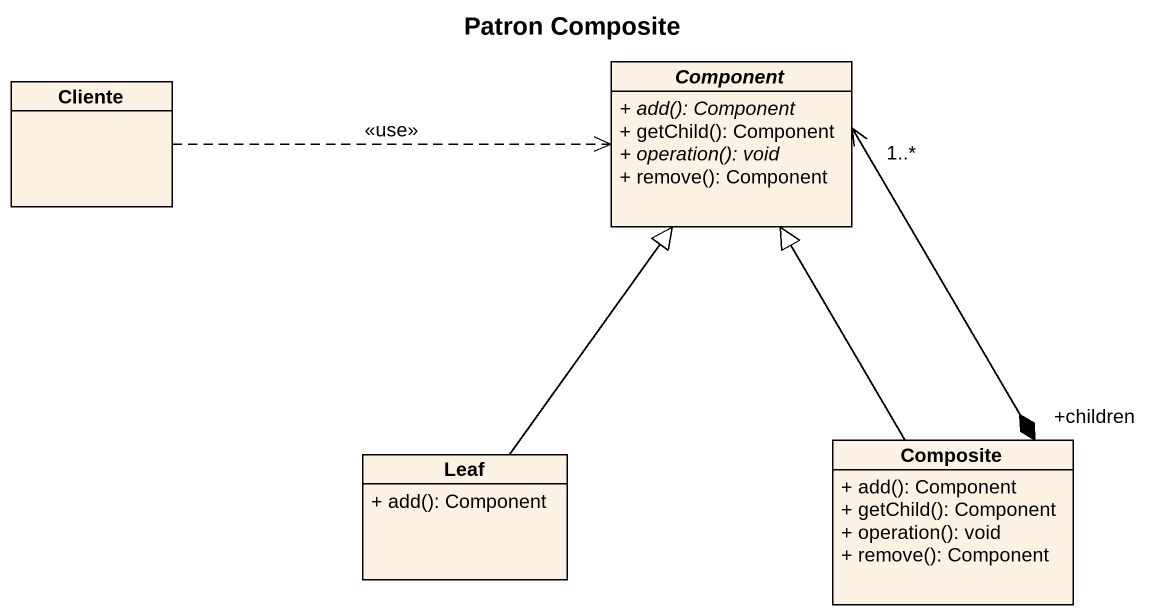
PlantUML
@startuml
title Patron Composite
hide circle
hide empty members
skinparam classAttributeIconSize 0
class Cliente
abstract class "Component" as Component_ {
  {abstract} + add(): Component
  + getChild(): Component
  {abstract} + operation(): void
  + remove(): Component
}
class Leaf {
  + add(): Component
}
class Composite {
  + add(): Component
  + getChild(): Component
  + operation(): void
  + remove(): Component
}
Cliente .right.> Component_ : <<use>>
Component_ "1..*" <--* "+children" Composite
Leaf -up-|> Component_
Composite -up-|> Component_
@enduml
